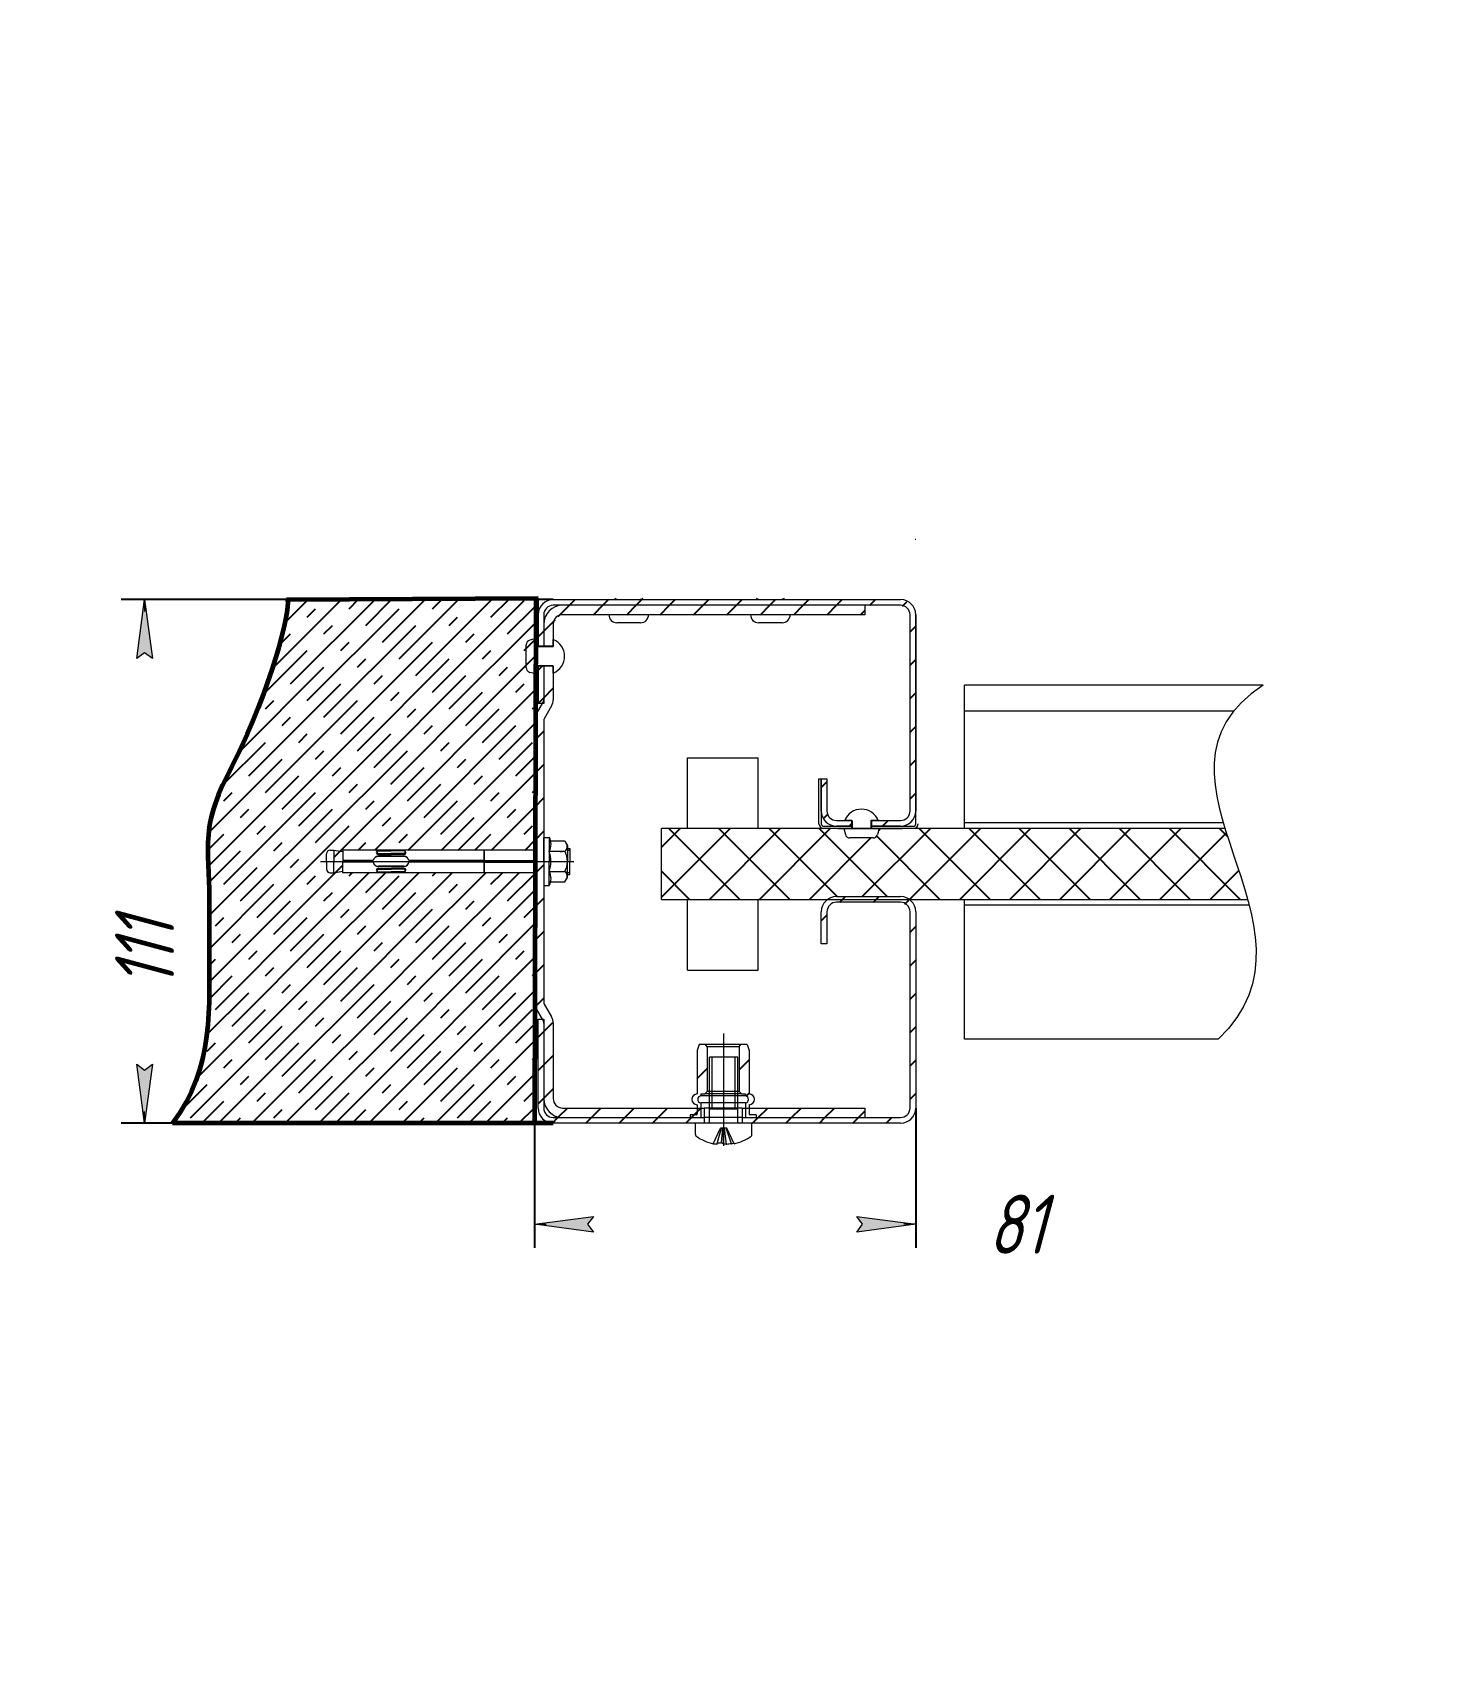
# Model space of a CAD drawing. Header units: millimetres. Extents: x 0 to 420, y 0 to 297.
# Drawn here: x 302 to 420, y 157.8 to 297 of the extents above; entities that cross this region are included whole.
import ezdxf

# ---------------------------------------------------------------- set-up
doc = ezdxf.new("R2010")
doc.units = ezdxf.units.MM
for name, pattern in [('K5LT_AXLED', [19.5, 15, -1.5, 1.5, -1.5]), ('K5LT_BASIC', [0]), ('K5LT_DASHED', [6, 4, -2]), ('K5LT_THIN', [0]), ('K5LT_THIN_INCLUDED_TO_HATCHING', [0])]:
    doc.linetypes.add(name, pattern=pattern)
doc.layers.add('Системный слой', color=7, linetype='Continuous')
doc.styles.add('KDIMTEXTSTYLE', font='GOST_AU.SHX', dxfattribs={"width": 0.96, "oblique": 15, "height": 5})
doc.dimstyles.new('KDIMSTYLE (0.40)', dxfattribs={"dimtxt": 5, "dimasz": 1, "dimexe": 2, "dimexo": 0, "dimgap": 1, "dimtad": 1, "dimlfac": 2.5, "dimtxsty": 'KDIMTEXTSTYLE', "dimsah": 1, "dimcen": 0, "dimdle": 1, "dimadec": 0, "dimazin": 0, "dimtfac": 0.667, "dimtmove": 0, "dimatfit": 3, "dimfxl": 1, "dimtvp": 1, "dimtolj": 1, "dimtzin": 0, "dimarcsym": 0})
pattern_1 = [(45, (0, 0), (-1.414214, 1.414214), [])]

# ---------------------------------------------------------------- blocks, each defined once
blk = doc.blocks.new('U17')
at = {"layer": 'Системный слой', "color": 7, "linetype": 'K5LT_THIN_INCLUDED_TO_HATCHING', "lineweight": 18}
for p, q in [((345.31, 226.79), (345.31, 228.83)), ((345.31, 228.83), (345.76, 228.83)), ((345.76, 228.83), (345.76, 226.79)), ((345.91, 228.53), (347.09, 228.53)), ((347.09, 228.53), (347.31, 228.14)), ((345.76, 227.66), (347.09, 227.66)), ((347.31, 228.14), (347.31, 226.79)), ((345.31, 226.79), (345.31, 224.75)), ((345.76, 224.75), (345.76, 226.79)), ((345.76, 225.93), (347.09, 225.93)), ((347.09, 225.06), (347.31, 225.44)), ((347.31, 225.44), (347.31, 226.79)), ((345.31, 224.75), (345.76, 224.75)), ((345.89, 225.06), (347.09, 225.06))]:
    blk.add_line(p, q, dxfattribs=at)
for centre, radius, start, end in [((344.8, 228.25), 1.13, 328.6883, 31.3117), ((346.83, 228.05), 0.47, 304.0185, 37.4223), ((343.34, 226.79), 2.58, 340.3471, 19.6529), ((345.5, 226.79), 1.81, 0, 28.5789), ((344.8, 225.34), 1.13, 328.6883, 31.3117), ((345.5, 226.79), 1.81, 331.4211, 0), ((346.83, 225.54), 0.47, 322.5777, 55.9815)]:
    blk.add_arc(centre, radius, start, end, dxfattribs=at)
blk = doc.blocks.new('KDIMARROW_01')
at = {"layer": 'Системный слой'}
blk.add_hatch(color=0, dxfattribs=at).paths.add_polyline_path([(0, 0), (-5, 0.66), (-4.5, 0), (-5, -0.66)])
at = {"layer": 'Системный слой', "color": 0, "linetype": 'K5LT_THIN', "lineweight": 18}
for p, q in [((-4.5, 0), (-5, 0.66)), ((-5, 0.66), (0, 0)), ((0, 0), (-5, -0.66)), ((-5, -0.66), (-4.5, 0)), ((0, 0), (-1, 0))]:
    blk.add_line(p, q, dxfattribs=at)

msp = doc.modelspace()

# ---------------------------------------------------------------- hatches: boundary and pattern name
at = {"layer": 'Системный слой'}
h = msp.add_hatch(dxfattribs=at)
h.set_pattern_fill('Бетон', angle=45, style=0, pattern_type=0)
h.set_pattern_definition([(45, (0, 0), (-1.414214, 1.414214), [11, -5]), (45, (9.1924, 9.1924), (-1.414214, 1.414214), [1, -15]), (45, (4.9497, 6.364), (-1.414214, 1.414214), [11, -5]), (45, (14.1421, 15.5563), (-1.414214, 1.414214), [1, -15])])
h.paths.add_polyline_path([(328.29294, 227.7548), (340.25438, 227.7548), (340.25438, 227.6748), (340.29928, 227.6748), (340.29928, 227.7548), (344.57303, 227.7548), (344.63038, 249.09611), (323.521, 248.97738), (323.61306, 248.64936), (323.50584, 247.71698), (323.16026, 246.13283), (322.50771, 243.81269), (321.40562, 240.58714), (320.58951, 238.53369), (319.86371, 236.89399), (319.62827, 236.39633), (319.51312, 236.15852), (319.28026, 235.68559), (319.08205, 235.288), (318.9292, 234.98234), (318.76392, 234.65092), (318.54895, 234.21523), (318.25161, 233.59553), (317.84432, 232.6844), (317.3368, 231.31744), (317.00599, 229.97578), (316.98602, 229.8567), (316.95049, 229.6176), (316.89579, 229.13597), (316.84199, 228.161), (316.85071, 226.89759), (316.87423, 226.26173), (316.88819, 225.94318), (316.89542, 225.78362), (316.89907, 225.70332), (316.90704, 225.52727), (316.9141, 225.36857), (316.92427, 225.13076), (316.93795, 224.77448), (316.94373, 224.59888), (316.94682, 224.49433), (316.95222, 224.28538), (316.96017, 223.86807), (316.96654, 223.03546), (316.96323, 222.11995), (316.95926, 221.66237), (316.95702, 221.43299), (316.95414, 221.14547), (316.95102, 220.81959), (316.94855, 220.52658), (316.94587, 220.08723), (316.94505, 219.57771), (316.94553, 219.3716), (316.94764, 218.95917), (316.95254, 218.35504), (316.95538, 218.05183), (316.95931, 217.62497), (316.96231, 217.24766), (316.96513, 216.68238), (316.96295, 215.83558), (316.93664, 214.56881), (316.81604, 212.68061), (316.3538, 209.89036), (315.22345, 206.8022), (313.84155, 204.61236), (344.51084, 204.61236), (344.56787, 225.8348), (340.29928, 225.8348), (340.29928, 225.9148), (340.25438, 225.9148), (340.25438, 225.8348), (328.29294, 225.8348), (328.29294, 226.7948)])
h.paths.add_polyline_path([(327.53266, 227.7548), (327.21266, 227.7548), (326.98639, 227.66107), (326.89266, 227.4348), (326.89266, 226.7948), (326.89266, 226.1548), (326.98639, 225.92852), (327.21266, 225.8348), (327.53266, 225.8348), (327.53266, 226.7948)])
h = msp.add_hatch(dxfattribs=at)
h.set_pattern_fill('Металл', angle=45, style=0, pattern_type=0)
h.set_pattern_definition(pattern_1)
h.paths.add_polyline_path([(346.91038, 248.49724), (345.96114, 248.18524), (345.38211, 247.37092), (345.31038, 246.89724), (346.11038, 246.89724), (346.3447, 247.46292), (346.91038, 247.69724)])
h.paths.add_polyline_path([(345.31038, 206.69236), (345.62238, 205.74312), (346.4367, 205.16408), (346.91038, 205.09236), (346.91038, 205.89236), (346.3447, 206.12667), (346.11038, 206.69236)])
h.paths.add_polyline_path([(362.11038, 205.89236), (362.11038, 205.09236), (372.51038, 205.09236), (372.51038, 205.89236)])
h.paths.add_polyline_path([(346.11038, 213.09549), (345.96837, 213.62549), (345.27555, 213.22549), (345.31038, 213.09549)])
h.paths.add_polyline_path([(346.91038, 205.09236), (358.91038, 205.09236), (358.91038, 205.89236), (346.91038, 205.89236)])
h.paths.add_polyline_path([(345.31038, 213.09549), (345.31038, 206.69236), (346.11038, 206.69236), (346.11038, 213.09549)])
h.paths.add_polyline_path([(344.51038, 214.83482), (344.6524, 214.30482), (345.34522, 214.70482), (345.31038, 214.83482)])
h.paths.add_polyline_path([(344.6524, 239.28477), (344.51038, 238.75477), (345.31038, 238.75477), (345.34522, 238.88477)])
h.paths.add_polyline_path([(344.6524, 214.30482), (345.27555, 213.22549), (345.96837, 213.62549), (345.34522, 214.70482)])
h.paths.add_polyline_path([(345.96837, 239.96411), (346.11038, 240.49411), (345.31038, 240.49411), (345.27555, 240.36411)])
h.paths.add_polyline_path([(344.51038, 238.75477), (344.51038, 214.83482), (345.31038, 214.83482), (345.31038, 238.75477)])
h.paths.add_polyline_path([(346.91038, 247.69724), (372.51038, 247.69724), (372.51038, 248.49724), (346.91038, 248.49724)])
h.paths.add_polyline_path([(345.31038, 246.89724), (345.31038, 245.01724), (346.11038, 245.01724), (346.11038, 246.89724)])
h.paths.add_polyline_path([(345.27555, 240.36411), (344.6524, 239.28477), (345.34522, 238.88477), (345.96837, 239.96411)])
h.paths.add_polyline_path([(346.11038, 240.49411), (346.11038, 243.33724), (345.31038, 243.33724), (345.31038, 240.49411)])
h = msp.add_hatch(dxfattribs=at)
h.set_pattern_fill('Металл', angle=45, style=0, pattern_type=0)
h.set_pattern_definition(pattern_1)
h.paths.add_polyline_path([(346.11038, 248.97724), (345.27522, 248.66724), (344.84459, 247.88739), (344.83038, 247.69724), (345.31038, 247.69724), (345.5447, 248.26292), (346.11038, 248.49724)])
h.paths.add_polyline_path([(368.83038, 231.05724), (369.14038, 230.22207), (369.92023, 229.79144), (370.11038, 229.77724), (370.11038, 230.25724), (369.5447, 230.49155), (369.31038, 231.05724)])
h.paths.add_polyline_path([(344.83038, 240.17724), (345.31038, 240.17724), (345.31038, 243.33724), (344.83038, 243.33724)])
h.paths.add_polyline_path([(376.83038, 247.69724), (376.52038, 248.5324), (375.74054, 248.96303), (375.55038, 248.97724), (375.55038, 248.49724), (376.11607, 248.26292), (376.35038, 247.69724)])
h.paths.add_polyline_path([(344.83038, 247.69724), (344.83038, 245.01724), (345.31038, 245.01724), (345.31038, 247.69724)])
h.paths.add_polyline_path([(375.55038, 229.77724), (376.38555, 230.08724), (376.81618, 230.86708), (376.83038, 231.05724), (376.35038, 231.05724), (376.11607, 230.49155), (375.55038, 230.25724)])
h.paths.add_polyline_path([(375.55038, 248.97724), (346.11038, 248.97724), (346.11038, 248.49724), (375.55038, 248.49724)])
h.paths.add_polyline_path([(369.31038, 231.05724), (369.31038, 233.77724), (368.83038, 233.77724), (368.83038, 231.05724)])
h.paths.add_polyline_path([(370.11038, 229.77724), (371.39038, 229.77724), (371.39038, 230.25724), (370.11038, 230.25724)])
h.paths.add_polyline_path([(375.55038, 230.25724), (373.07038, 230.25724), (373.07038, 229.77724), (375.55038, 229.77724)])
h.paths.add_polyline_path([(376.83038, 231.05724), (376.83038, 247.69724), (376.35038, 247.69724), (376.35038, 231.05724)])
h = msp.add_hatch(dxfattribs=at)
h.set_pattern_fill('Неметалл', angle=45, style=0, pattern_type=0)
h.set_pattern_definition([(45, (0, 0), (-2.12132, 2.12132), []), (135, (0, 0), (-2.12132, -2.12132), [])])
h.paths.add_polyline_path([(403.04501, 229.57724), (376.63038, 229.57724), (375.68087, 229.57724), (373.73038, 229.57724), (373.59546, 229.07371), (373.40909, 228.83083), (373.20909, 228.77724), (371.25167, 228.77724), (370.96883, 228.8944), (370.8653, 229.07371), (370.73038, 229.57724), (355.28087, 229.57724), (355.28087, 223.57724), (369.37104, 223.57724), (370.11038, 223.81236), (375.55038, 223.81236), (376.28972, 223.57724), (404.95922, 223.57724), (404.43788, 225.32278), (404.14889, 226.20923), (403.98999, 226.68611), (403.88566, 226.99735), (403.78874, 227.28614), (403.67067, 227.63853), (403.50889, 228.12484), (403.27954, 228.82812)])
h = msp.add_hatch(dxfattribs=at)
h.set_pattern_fill('Металл', angle=45, style=0, pattern_type=0)
h.set_pattern_definition(pattern_1)
h.paths.add_polyline_path([(344.83038, 205.89236), (345.14038, 205.05719), (345.92023, 204.62656), (346.11038, 204.61236), (346.11038, 205.09236), (345.5447, 205.32667), (345.31038, 205.89236)])
h.paths.add_polyline_path([(370.11038, 223.81236), (369.27522, 223.50236), (368.84459, 222.72251), (368.83038, 222.53236), (369.31038, 222.53236), (369.5447, 223.09804), (370.11038, 223.33236)])
h.paths.add_polyline_path([(376.83038, 222.53236), (376.52038, 223.36752), (375.74054, 223.79815), (375.55038, 223.81236), (375.55038, 223.33236), (376.11607, 223.09804), (376.35038, 222.53236)])
h.paths.add_polyline_path([(368.83038, 222.53236), (368.83038, 219.81236), (369.31038, 219.81236), (369.31038, 222.53236)])
h.paths.add_polyline_path([(375.55038, 204.61236), (376.38555, 204.92236), (376.81618, 205.7022), (376.83038, 205.89236), (376.35038, 205.89236), (376.11607, 205.32667), (375.55038, 205.09236)])
h.paths.add_polyline_path([(375.55038, 223.81236), (370.11038, 223.81236), (370.11038, 223.33236), (375.55038, 223.33236)])
h.paths.add_polyline_path([(375.55038, 205.09236), (362.11038, 205.09236), (362.11038, 204.61236), (375.55038, 204.61236)])
h.paths.add_polyline_path([(376.83038, 205.89236), (376.83038, 222.53236), (376.35038, 222.53236), (376.35038, 205.89236)])
h.paths.add_polyline_path([(345.31038, 205.89236), (345.31038, 213.41236), (344.83038, 213.41236), (344.83038, 205.89236)])
h.paths.add_polyline_path([(346.11038, 204.61236), (358.91038, 204.61236), (358.91038, 205.09236), (346.11038, 205.09236)])
h = msp.add_hatch(dxfattribs=at)
h.set_pattern_fill('Металл', angle=45, style=0, pattern_type=0)
h.set_pattern_definition(pattern_1)
h.paths.add_polyline_path([(362.71038, 206.17157), (363.03283, 206.31312), (363.16075, 206.64121), (363.01921, 206.96365), (362.71038, 207.09157), (362.71038, 210.76964), (362.55637, 211.29157), (362.00977, 211.29157), (361.87038, 211.07223), (361.87038, 207.29157), (362.07038, 207.09157), (362.41038, 207.09157), (362.41038, 206.92219), (362.60583, 206.80024), (362.6578, 206.57581), (362.53585, 206.38036), (362.41038, 206.32839), (362.41038, 205.09236), (363.31038, 205.09236), (363.31038, 205.33157), (362.75856, 205.33157), (362.71598, 205.37557), (362.71038, 205.40497)])
h.paths.add_polyline_path([(359.011, 211.29157), (358.46439, 211.29157), (358.31038, 210.76964), (358.31038, 207.09157), (357.98793, 206.95003), (357.86002, 206.62194), (358.00156, 206.29949), (358.31038, 206.17157), (358.31038, 205.40497), (358.28695, 205.3484), (358.2622, 205.33157), (357.71038, 205.33157), (357.71038, 205.09236), (358.61038, 205.09236), (358.61038, 206.32839), (358.41494, 206.45034), (358.36296, 206.67477), (358.48491, 206.87022), (358.61038, 206.92219), (358.61038, 207.09157), (358.95038, 207.09157), (359.15038, 207.29157), (359.15038, 211.07223)])

# ---------------------------------------------------------------- linework, layer by layer
at = {"layer": 'Системный слой', "color": 7, "linetype": 'K5LT_THIN', "lineweight": 18}
for p, q in [((376.79038, 254.09724), (376.83038, 254.09724)), ((344.63038, 245.01724), (344.63038, 249.09724)), ((344.83038, 249.09724), (344.83038, 245.01724)), ((346.11038, 248.97724), (375.55038, 248.97724)), ((375.55038, 248.49724), (346.11038, 248.49724)), ((372.51038, 248.49724), (346.91038, 248.49724)), ((372.51038, 248.49724), (372.51038, 247.69724)), ((344.83038, 245.01724), (344.83038, 247.69724)), ((345.31038, 247.69724), (345.31038, 245.01724)), ((345.31038, 246.89724), (345.31038, 245.01724)), ((346.11038, 246.89724), (346.11038, 245.01724)), ((372.51038, 247.69724), (346.91038, 247.69724)), ((353.51038, 247.01724), (351.51038, 247.01724)), ((365.51038, 247.01724), (363.51038, 247.01724)), ((363.5865, 247.01724), (363.51038, 247.01724)), ((365.51038, 247.01724), (365.43426, 247.01724)), ((376.35038, 231.05724), (376.35038, 247.69724)), ((376.83038, 229.97724), (376.83038, 247.69724)), ((376.83038, 247.69724), (376.83038, 231.05724)), ((343.83038, 243.19853), (343.83038, 245.15595)), ((344.63038, 245.67724), (344.12685, 245.54232)), ((344.63038, 244.97724), (344.63038, 245.67724)), ((344.83038, 245.01724), (344.63038, 245.01724)), ((346.07038, 244.97724), (344.63038, 244.97724)), ((345.31038, 245.01724), (344.83038, 245.01724)), ((344.83038, 244.97724), (344.83038, 245.01724)), ((344.83038, 244.97724), (344.83038, 245.01724)), ((346.11038, 245.01724), (345.31038, 245.01724)), ((345.31038, 244.97724), (345.31038, 245.01724)), ((345.31038, 244.97724), (345.31038, 245.01724)), ((346.11038, 245.01724), (346.11038, 245.59724)), ((344.63038, 242.67724), (344.12685, 242.81216)), ((346.07038, 243.37724), (344.63038, 243.37724)), ((344.63038, 242.67724), (344.63038, 243.37724)), ((344.63038, 240.17724), (344.63038, 243.33724)), ((344.83038, 243.33724), (344.63038, 243.33724)), ((344.83038, 243.33724), (344.83038, 243.37724)), ((344.83038, 243.33724), (344.83038, 243.37724)), ((344.83038, 243.33724), (344.83038, 240.17724)), ((344.83038, 240.17724), (344.83038, 243.33724)), ((345.31038, 243.33724), (344.83038, 243.33724)), ((345.31038, 243.33724), (345.31038, 243.37724)), ((345.31038, 243.33724), (345.31038, 243.37724)), ((345.31038, 243.33724), (345.31038, 240.17724)), ((346.11038, 243.33724), (345.31038, 243.33724)), ((345.31038, 243.33724), (345.31038, 240.49411)), ((346.11038, 242.75724), (346.11038, 243.33724)), ((346.11038, 243.33724), (346.11038, 240.49411)), ((380.96087, 241.6404), (380.96087, 241.73019)), ((406.27509, 241.73019), (380.96087, 241.73019)), ((380.96087, 239.5147), (380.96087, 241.6404)), ((344.83038, 240.17724), (344.63038, 240.17724)), ((345.27555, 240.36411), (344.6524, 239.28477)), ((345.31038, 240.17724), (344.83038, 240.17724)), ((345.96837, 239.96411), (345.34522, 238.88477)), ((403.76538, 239.5147), (380.96087, 239.5147)), ((380.96087, 230.11624), (380.96087, 239.5147)), ((344.51038, 238.75477), (344.51038, 214.83482)), ((345.31038, 238.75477), (345.31038, 214.83482)), ((357.48087, 229.57724), (357.48087, 235.57724)), ((357.48087, 235.57724), (363.48087, 235.57724)), ((363.48087, 229.57724), (363.48087, 235.57724)), ((368.63038, 229.97724), (368.63038, 233.77724)), ((368.63038, 233.77724), (368.83038, 233.77724)), ((368.83038, 233.77724), (368.83038, 229.97724)), ((368.83038, 231.05724), (368.83038, 233.77724)), ((368.83038, 233.77724), (369.31038, 233.77724)), ((369.31038, 233.77724), (369.31038, 231.05724)), ((369.03038, 229.77724), (371.39038, 229.77724)), ((370.11038, 230.25724), (371.39038, 230.25724)), ((371.39038, 229.77724), (370.11038, 229.77724)), ((371.39038, 230.25724), (370.81038, 230.25724)), ((371.39038, 230.25724), (371.39038, 229.77724)), ((371.39038, 229.77724), (371.39038, 229.57724)), ((371.43038, 229.77724), (371.39038, 229.77724)), ((371.43038, 229.77724), (371.39038, 229.77724)), ((371.43038, 230.21724), (371.43038, 229.57724)), ((373.03038, 230.21724), (373.03038, 229.57724)), ((373.07038, 229.77724), (373.03038, 229.77724)), ((373.07038, 229.77724), (373.03038, 229.77724)), ((373.65038, 230.25724), (373.07038, 230.25724)), ((373.07038, 230.25724), (373.07038, 229.77724)), ((373.07038, 230.25724), (375.55038, 230.25724)), ((373.07038, 229.77724), (373.07038, 229.57724)), ((373.07038, 229.77724), (376.63038, 229.77724)), ((375.55038, 229.77724), (373.07038, 229.77724)), ((380.96087, 230.05724), (380.96087, 230.11624)), ((380.96087, 229.57724), (380.96087, 230.05724)), ((402.90215, 230.05724), (380.96087, 230.05724)), ((355.28087, 223.57724), (355.28087, 229.57724)), ((403.04501, 229.57724), (355.28087, 229.57724)), ((371.39038, 229.57724), (369.03038, 229.57724)), ((370.24087, 229.57724), (375.68087, 229.57724)), ((370.73038, 229.57724), (370.8653, 229.07371)), ((371.43038, 229.57724), (370.73038, 229.57724)), ((373.20909, 228.77724), (371.25167, 228.77724)), ((373.73038, 229.57724), (373.03038, 229.57724)), ((376.63038, 229.57724), (373.07038, 229.57724)), ((373.73038, 229.57724), (373.59546, 229.07371)), ((331.25142, 227.6883), (332.37294, 227.6883)), ((331.28697, 227.46415), (332.37294, 227.46415)), ((331.28697, 227.37515), (332.37294, 227.37515)), ((333.49446, 227.6883), (332.37294, 227.6883)), ((333.4589, 227.46415), (332.37294, 227.46415)), ((333.4589, 227.37515), (332.37294, 227.37515)), ((340.21928, 227.5474), (340.29928, 227.5474)), ((346.91038, 227.5948), (346.70396, 227.5948)), ((347.31038, 227.73555), (347.51038, 227.73555)), ((331.25142, 225.9013), (332.37294, 225.9013)), ((331.28697, 226.21445), (332.37294, 226.21445)), ((331.28697, 226.12545), (332.37294, 226.12545)), ((333.4589, 226.21445), (332.37294, 226.21445)), ((333.4589, 226.12545), (332.37294, 226.12545)), ((333.49446, 225.9013), (332.37294, 225.9013)), ((340.21928, 226.04219), (340.29928, 226.04219)), ((346.70396, 226.7948), (346.91038, 226.7948)), ((347.31038, 225.85404), (347.51038, 225.85404)), ((355.28087, 223.57724), (404.95922, 223.57724)), ((357.48087, 217.57724), (357.48087, 223.57724)), ((363.48087, 217.57724), (363.48087, 223.57724)), ((370.11038, 223.81236), (375.55038, 223.81236)), ((375.55038, 223.33236), (370.11038, 223.33236)), ((380.96087, 223.09724), (380.96087, 223.57724)), ((380.96087, 223.04593), (380.96087, 223.09724)), ((405.08603, 223.09724), (380.96087, 223.09724)), ((380.96087, 211.81008), (380.96087, 223.04593)), ((368.83038, 219.81236), (368.83038, 222.53236)), ((369.31038, 222.53236), (369.31038, 219.81236)), ((376.35038, 205.89236), (376.35038, 222.53236)), ((376.83038, 222.53236), (376.83038, 205.89236)), ((369.31038, 219.81236), (368.83038, 219.81236)), ((357.48087, 217.57724), (360.48087, 217.57724)), ((360.48087, 217.57724), (363.48087, 217.57724)), ((345.34522, 214.70482), (345.96837, 213.62549)), ((344.6524, 214.30482), (345.27555, 213.22549)), ((344.83038, 205.89236), (344.83038, 213.41236)), ((344.83038, 213.41236), (345.31038, 213.41236)), ((345.31038, 213.41236), (345.31038, 205.89236)), ((345.31038, 213.09549), (345.31038, 206.69236)), ((346.11038, 213.09549), (346.11038, 206.69236)), ((380.96087, 211.72029), (380.96087, 211.81008)), ((402.45906, 211.72029), (380.96087, 211.72029)), ((358.46439, 211.29157), (358.31038, 210.76964)), ((358.31038, 210.76964), (358.31038, 207.09157)), ((359.011, 211.29157), (358.46439, 211.29157)), ((360.51038, 211.29157), (359.011, 211.29157)), ((359.15038, 211.07223), (359.011, 211.29157)), ((360.51038, 211.07223), (359.15038, 211.07223)), ((359.15038, 211.07223), (359.15038, 207.29157)), ((361.75511, 210.2018), (359.35511, 210.2018)), ((359.35511, 204.7018), (359.35511, 210.2018)), ((359.57162, 205.8018), (359.57162, 210.2018)), ((362.00977, 211.29157), (360.51038, 211.29157)), ((361.87038, 211.07223), (360.51038, 211.07223)), ((361.53861, 205.8018), (361.53861, 210.2018)), ((361.75511, 204.7018), (361.75511, 210.2018)), ((361.87038, 211.07223), (362.00977, 211.29157)), ((361.87038, 211.07223), (361.87038, 207.29157)), ((362.55637, 211.29157), (362.00977, 211.29157)), ((362.55637, 211.29157), (362.71038, 210.76964)), ((362.71038, 210.76964), (362.71038, 207.09157)), ((358.31038, 206.17157), (358.31038, 205.40497)), ((358.61038, 207.09157), (358.61038, 206.92219)), ((358.61038, 207.09157), (358.95038, 207.09157)), ((360.51038, 206.92219), (358.61038, 206.92219)), ((360.51038, 206.32839), (358.61038, 206.32839)), ((358.61038, 206.32839), (358.61038, 205.09236)), ((359.15038, 207.29157), (358.95038, 207.09157)), ((360.51038, 207.09157), (358.95038, 207.09157)), ((360.51038, 207.29157), (359.15038, 207.29157)), ((361.87038, 207.29157), (360.51038, 207.29157)), ((362.07038, 207.09157), (360.51038, 207.09157)), ((362.41038, 206.92219), (360.51038, 206.92219)), ((362.41038, 206.32839), (360.51038, 206.32839)), ((361.87038, 207.29157), (362.07038, 207.09157)), ((362.07038, 207.09157), (362.41038, 207.09157)), ((362.41038, 207.09157), (362.41038, 206.92219)), ((362.41038, 206.32839), (362.41038, 205.09236)), ((362.71038, 206.17157), (362.71038, 205.40497)), ((346.11038, 205.09236), (358.91038, 205.09236)), ((358.91038, 204.61236), (346.11038, 204.61236)), ((346.91038, 205.89236), (358.91038, 205.89236)), ((346.91038, 205.09236), (358.91038, 205.09236)), ((358.2622, 205.33157), (357.71038, 205.33157)), ((357.71038, 205.33157), (357.71038, 205.09236)), ((357.71038, 205.09236), (358.61038, 205.09236)), ((358.15511, 203.66342), (358.15511, 204.6018)), ((359.25511, 204.6018), (358.15511, 204.6018)), ((362.11038, 205.89236), (358.91038, 205.89236)), ((358.91038, 205.89236), (358.91038, 205.09236)), ((362.11038, 205.09236), (358.91038, 205.09236)), ((358.91038, 205.09236), (358.91038, 204.61236)), ((362.11038, 205.09236), (358.91038, 205.09236)), ((362.11038, 204.61236), (358.91038, 204.61236)), ((362.95511, 204.6018), (361.85511, 204.6018)), ((362.11038, 205.89236), (362.11038, 205.09236)), ((362.11038, 205.89236), (372.51038, 205.89236)), ((362.11038, 205.09236), (362.11038, 204.61236)), ((362.11038, 205.09236), (375.55038, 205.09236)), ((362.11038, 205.09236), (372.51038, 205.09236)), ((375.55038, 204.61236), (362.11038, 204.61236)), ((362.41038, 205.09236), (363.31038, 205.09236)), ((363.31038, 205.33157), (362.75856, 205.33157)), ((362.95511, 203.66342), (362.95511, 204.6018)), ((363.31038, 205.33157), (363.31038, 205.09236)), ((372.51038, 205.89236), (372.51038, 205.09236)), ((359.67674, 202.85944), (360.27822, 204.2018)), ((359.9625, 202.81345), (360.371, 204.2018)), ((360.832, 204.2018), (360.27822, 204.2018)), ((360.37779, 202.96095), (360.49621, 204.2018)), ((360.53299, 202.86526), (360.54812, 204.2018)), ((360.79868, 202.81345), (360.63079, 204.2018)), ((361.20628, 202.86526), (360.76083, 204.2018)), ((361.43349, 202.85944), (360.832, 204.2018))]:
    msp.add_line(p, q, dxfattribs=at)
at = {"layer": 'Системный слой', "color": 5, "linetype": 'K5LT_BASIC', "lineweight": 60, "true_color": 0x0000ff}
for p, q in [((323.49543, 248.97724), (344.83038, 249.09724)), ((344.63038, 249.09724), (344.51038, 204.44091)), ((346.11038, 204.61236), (313.84155, 204.61236))]:
    msp.add_line(p, q, dxfattribs=at)
at = {"layer": 'Системный слой', "color": 7, "linetype": 'K5LT_THIN_INCLUDED_TO_HATCHING', "lineweight": 18}
for p, q in [((326.89266, 226.7948), (326.89266, 227.4348)), ((327.21266, 227.7548), (327.53266, 227.7548)), ((327.53266, 227.7548), (328.25784, 227.61883)), ((327.53266, 227.7548), (327.53266, 226.7948)), ((340.25438, 227.7548), (328.29294, 227.7548)), ((328.29294, 227.7548), (328.29294, 226.7948)), ((330.86027, 226.8748), (328.29294, 226.8748)), ((333.45294, 227.2348), (331.29294, 227.2348)), ((333.45294, 227.21295), (331.29294, 227.21295)), ((340.25438, 226.8748), (333.8856, 226.8748)), ((340.21928, 227.6748), (340.29928, 227.6748)), ((340.25438, 225.8348), (340.25438, 227.7548)), ((340.25438, 226.7948), (340.25438, 226.8748)), ((340.29928, 225.8348), (340.29928, 227.7548)), ((344.67038, 227.7548), (340.29928, 227.7548)), ((340.29928, 226.8748), (344.67038, 226.8748)), ((347.31038, 227.8948), (347.51038, 227.8948)), ((347.51038, 227.8948), (347.51038, 226.7948)), ((326.89266, 226.7948), (326.89266, 226.1548)), ((327.21266, 225.8348), (327.53266, 225.8348)), ((327.53266, 225.8348), (327.53266, 226.7948)), ((327.53266, 225.8348), (328.25784, 225.97077)), ((328.29294, 225.8348), (328.29294, 226.7948)), ((330.86027, 226.7148), (328.29294, 226.7148)), ((340.25438, 225.8348), (328.29294, 225.8348)), ((333.45294, 226.37665), (331.29294, 226.37665)), ((333.45294, 226.3548), (331.29294, 226.3548)), ((340.25438, 226.7148), (333.8856, 226.7148)), ((340.21928, 225.9148), (340.29928, 225.9148)), ((340.25438, 226.7948), (340.25438, 226.7148)), ((340.29928, 226.7148), (344.67038, 226.7148)), ((344.67038, 225.8348), (340.29928, 225.8348)), ((347.31038, 225.6948), (347.51038, 225.6948)), ((347.51038, 225.6948), (347.51038, 226.7948))]:
    msp.add_line(p, q, dxfattribs=at)
at = {"layer": 'Системный слой', "color": 30, "linetype": 'K5LT_AXLED', "lineweight": 18, "true_color": 0xff8000}
for p, q in [((326.38611, 226.7948), (340.25438, 226.7948)), ((340.25438, 226.7948), (344.51038, 226.7948)), ((344.51038, 226.7948), (347.85616, 226.7948)), ((360.55511, 202.7018), (360.55511, 212.2018))]:
    msp.add_line(p, q, dxfattribs=at)
at = {"layer": 'Системный слой', "color": 7, "linetype": 'K5LT_DASHED', "lineweight": 18}
msp.add_line((361.75511, 205.8018), (359.35511, 205.8018), dxfattribs=at)
at = {"layer": 'Системный слой', "color": 7, "linetype": 'K5LT_THIN', "lineweight": 18}
for centre, radius, start, end in [((351.71038, 249.65724), 0.68, 235.4396782, 270), ((353.31038, 249.65724), 0.68, 270, 304.5603218), ((363.71038, 249.65724), 0.68, 235.4396782, 270), ((365.31038, 249.65724), 0.68, 270, 304.5603218), ((346.11038, 247.69724), 1.28, 90, 180), ((346.11038, 247.69724), 0.8, 90, 180), ((346.91038, 246.89724), 1.6, 90, 180), ((375.55038, 247.69724), 1.28, 0, 90), ((375.55038, 247.69724), 0.8, 0, 90), ((346.91038, 246.89724), 0.8, 90, 180), ((351.51038, 247.69724), 0.68, 180, 270), ((353.51038, 247.69724), 0.68, 270, 0), ((363.51038, 247.69724), 0.68, 180, 270), ((365.51038, 247.69724), 0.68, 270, 0), ((344.23038, 245.15595), 0.4, 105, 180), ((346.07038, 245.01724), 0.04, 270, 0), ((345.54017, 244.17724), 1.53021, 0, 68.1218176), ((345.54017, 244.17724), 1.53021, 291.8781824, 0), ((344.23038, 243.19853), 0.4, 180, 255), ((346.07038, 243.33724), 0.04, 0, 90), ((345.05038, 240.49411), 0.26, 330, 0), ((345.05038, 240.49411), 1.06, 330, 0), ((345.57038, 238.75477), 1.06, 150, 180), ((345.57038, 238.75477), 0.26, 150, 180), ((370.11038, 231.05724), 1.28, 180, 270), ((370.11038, 231.05724), 0.8, 180, 270), ((372.23038, 229.68703), 1.53021, 90, 158.1218176), ((372.23038, 229.68703), 1.53021, 21.8781824, 90), ((375.55038, 231.05724), 0.8, 270, 0), ((375.55038, 231.05724), 1.28, 270, 0), ((369.03038, 229.97724), 0.4, 180, 270), ((369.03038, 229.97724), 0.2, 180, 270), ((371.39038, 230.21724), 0.04, 0, 90), ((373.07038, 230.21724), 0.04, 90, 180), ((376.63038, 229.97724), 0.2, 270, 0), ((376.63038, 229.97724), 0.4, 270, 0), ((371.25167, 229.17724), 0.4, 195, 270), ((373.20909, 229.17724), 0.4, 270, 345), ((331.25142, 227.5495), 0.1388, 90, 180), ((331.28697, 227.5495), 0.17435, 180, 270), ((331.29193, 227.57983), 0.11578, 110.477241, 267.54807), ((333.45395, 227.57983), 0.11578, 272.45193, 69.522759), ((333.4589, 227.5495), 0.17435, 270, 0), ((333.49446, 227.5495), 0.1388, 0, 90), ((331.28697, 226.0401), 0.17435, 90, 180), ((331.25142, 226.0401), 0.1388, 180, 270), ((331.29193, 226.00977), 0.11578, 92.45193, 249.522759), ((333.4589, 226.0401), 0.17435, 0, 90), ((333.45395, 226.00977), 0.11578, 290.477241, 87.54807), ((333.49446, 226.0401), 0.1388, 270, 0), ((370.11038, 222.53236), 1.28, 90, 180), ((370.11038, 222.53236), 0.8, 90, 180), ((375.55038, 222.53236), 1.28, 0, 90), ((375.55038, 222.53236), 0.8, 0, 90), ((345.57038, 214.83482), 1.06, 180, 210), ((345.70087, 214.63482), 1.06, 180, 210), ((345.57038, 214.83482), 0.26, 180, 210), ((345.05038, 213.09549), 0.26, 0, 30), ((345.05038, 213.09549), 1.06, 0, 30), ((346.91038, 206.69236), 1.6, 180, 270), ((346.91038, 206.69236), 0.8, 180, 270), ((358.32002, 206.63157), 0.4601, 91.1997095, 268.8002905), ((358.65986, 206.62529), 0.30099, 99.461882, 260.538118), ((362.3609, 206.62529), 0.30099, 279.461882, 80.538118), ((362.70075, 206.63157), 0.4601, 271.1997095, 88.8002905), ((346.11038, 205.89236), 1.28, 180, 270), ((346.11038, 205.89236), 0.8, 180, 270), ((358.23038, 205.40497), 0.08, 293.436905, 0), ((359.25511, 204.7018), 0.1, 270, 0), ((361.85511, 204.7018), 0.1, 180, 270), ((362.79038, 205.40497), 0.08, 180, 246.563095), ((375.55038, 205.89236), 1.28, 270, 0), ((375.55038, 205.89236), 0.8, 270, 0), ((358.35511, 203.66342), 0.2, 180, 234.6234598), ((360.55511, 206.7618), 4, 234.6234598, 257.3148039), ((360.55511, 206.7618), 4, 282.6851961, 305.3765402), ((362.75511, 203.66342), 0.2, 305.3765402, 0)]:
    msp.add_arc(centre, radius, start, end, dxfattribs=at)
at = {"layer": 'Системный слой', "color": 7, "linetype": 'K5LT_THIN_INCLUDED_TO_HATCHING', "lineweight": 18}
for centre, radius, start, end in [((327.21266, 227.4348), 0.32, 90, 180), ((331.29294, 226.7948), 0.44, 90, 169.5243183), ((331.27945, 226.78433), 0.42883, 88.1972626, 167.8216502), ((333.45294, 226.7948), 0.44, 10.4756817, 90), ((333.46643, 226.78433), 0.42883, 12.1783498, 91.8027374), ((327.21266, 226.1548), 0.32, 180, 270), ((331.29294, 226.7948), 0.44, 190.4756817, 270), ((331.27945, 226.80526), 0.42883, 192.1783498, 271.8027374), ((333.45294, 226.7948), 0.44, 270, 349.5243183), ((333.46643, 226.80526), 0.42883, 268.1972626, 347.8216502)]:
    msp.add_arc(centre, radius, start, end, dxfattribs=at)
at = {"layer": 'Системный слой', "color": 7, "linetype": 'K5LT_THIN', "lineweight": 18}
for centre, major_axis, ratio, start_param, end_param in [((360.89697, 206.1854), (3.31785, 1.96775), 0.773916578, 4.034704367, 4.139382458), ((360.26268, 206.70866), (0.71287, -3.92283), 0.379901793, -0.376437672, -0.281811398), ((360.67718, 206.70866), (-1.59151, -3.65566), 0.910121013, 0.590130452, 0.645543364)]:
    msp.add_ellipse(centre, major_axis=major_axis, ratio=ratio, start_param=start_param, end_param=end_param, dxfattribs=at)
at = {"layer": 'Системный слой', "color": 5, "linetype": 'K5LT_BASIC', "lineweight": 60, "true_color": 0x0000ff}
msp.add_open_spline([(323.49543, 248.97724), (324.07668, 249.08706), (321.85565, 239.78337), (316.47184, 230.64248), (317.049, 224.78692), (316.78989, 216.20753), (317.42561, 209.2672), (313.84155, 204.61236)], degree=3, knots=[0, 0, 0, 0, 2.527836305, 3.468392216, 4.204233865, 4.874532677, 7, 7, 7, 7], dxfattribs=at)
at = {"layer": 'Системный слой', "color": 7, "linetype": 'K5LT_THIN', "lineweight": 18}
for points in [[(406.27509, 241.73019), (394.47645, 233.982), (412.5861, 221.34997), (402.45906, 211.72029)], [(359.9625, 202.81345), (359.86562, 202.82303), (359.77036, 202.83836), (359.67674, 202.85944)], [(360.79868, 202.81345), (360.71104, 202.82389), (360.62248, 202.84116), (360.53299, 202.86526)], [(361.20628, 202.86526), (361.0712, 202.84118), (360.93513, 202.82388), (360.79868, 202.81345)]]:
    msp.add_open_spline(points, degree=3, dxfattribs=at)

# ---------------------------------------------------------------- block references
at = {"layer": 'Системный слой'}
msp.add_blockref('U17', (0, 0), dxfattribs=at)

# ---------------------------------------------------------------- dimensions: what is measured, and where the dimension line sits
at = {"layer": 'Системный слой', "color": 7}
msp.add_linear_dim(base=(311.48326, 248.97724), p1=(346.11038, 204.61236), p2=(346.11038, 248.97724), angle=90, location=(311.48326, 218.97724), text='\\H5.0;\\W0.965;\\Q15;\\H5.0;\\W0.965;\\Q15;\\Q15;111\\Q15;\\H15.00;', dimstyle='KDIMSTYLE (0.40)', override={"dimexo": 0, "dimblk1": 'KDIMARROW_01', "dimblk2": 'KDIMARROW_01', "dimse1": 0, "dimse2": 0, "dimclrt": 7, "dimtolj": 1}, dxfattribs=at).render()
msp.add_linear_dim(base=(376.83038, 196.04699), p1=(344.51038, 214.83482), p2=(376.83038, 205.89236), location=(385.38622, 196.04699), text='\\H5.0;\\W0.965;\\Q15;\\H5.0;\\W0.965;\\Q15;\\Q15;81\\Q15;\\H15.00;', dimstyle='KDIMSTYLE (0.40)', override={"dimexo": 0, "dimblk1": 'KDIMARROW_01', "dimblk2": 'KDIMARROW_01', "dimse1": 0, "dimse2": 0, "dimclrt": 7, "dimtolj": 1}, dxfattribs=at).render()

doc.saveas('drawing.dxf')
